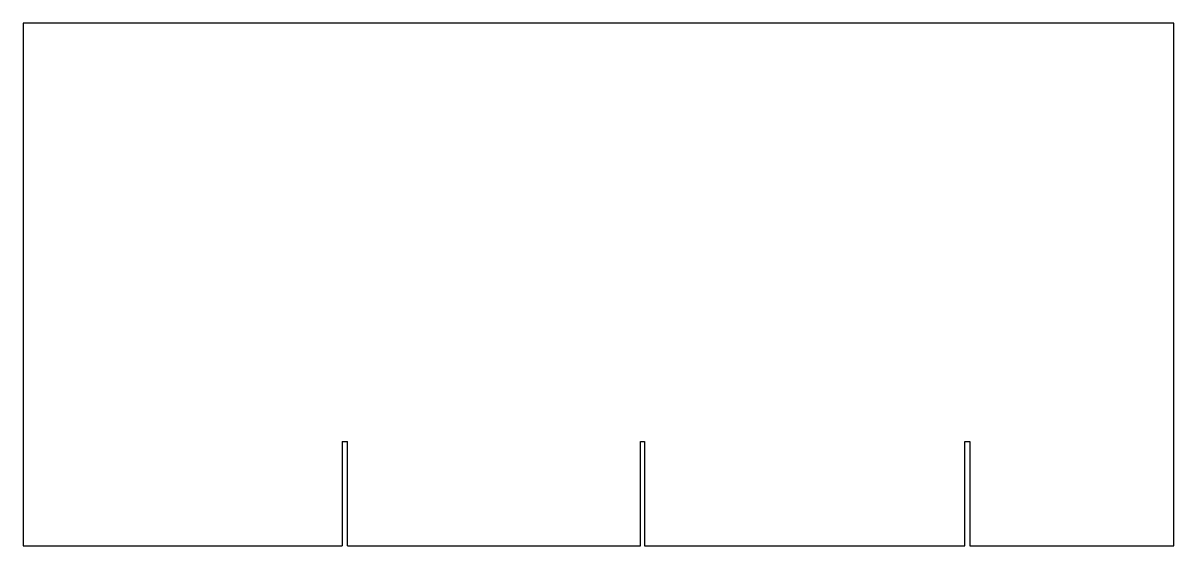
# Model space of a CAD drawing. Header units: millimetres. Extents: x 40 to 150, y 20 to 70.
import ezdxf

# ---------------------------------------------------------------- set-up
doc = ezdxf.new("R2010")
doc.units = ezdxf.units.MM
doc.layers.get('0').update_dxf_attribs({"lineweight": 25, "true_color": 0xffffff})

msp = doc.modelspace()

# ---------------------------------------------------------------- linework, layer by layer
for p, q in [((150, 70), (40, 70)), ((40, 70), (40, 20)), ((150, 20), (150, 70)), ((70.5, 30), (71, 30)), ((70.5, 30), (70.5, 20)), ((71, 20), (71, 30)), ((99, 20), (99, 30)), ((99, 30), (99.4, 30)), ((99.4, 30), (99.4, 20)), ((130, 20), (130, 30)), ((130, 30), (130.5, 30)), ((130.5, 30), (130.5, 20)), ((40, 20), (70.5, 20)), ((71, 20), (99, 20)), ((99.4, 20), (130, 20)), ((130.5, 20), (150, 20))]:
    msp.add_line(p, q)

doc.saveas('drawing.dxf')
